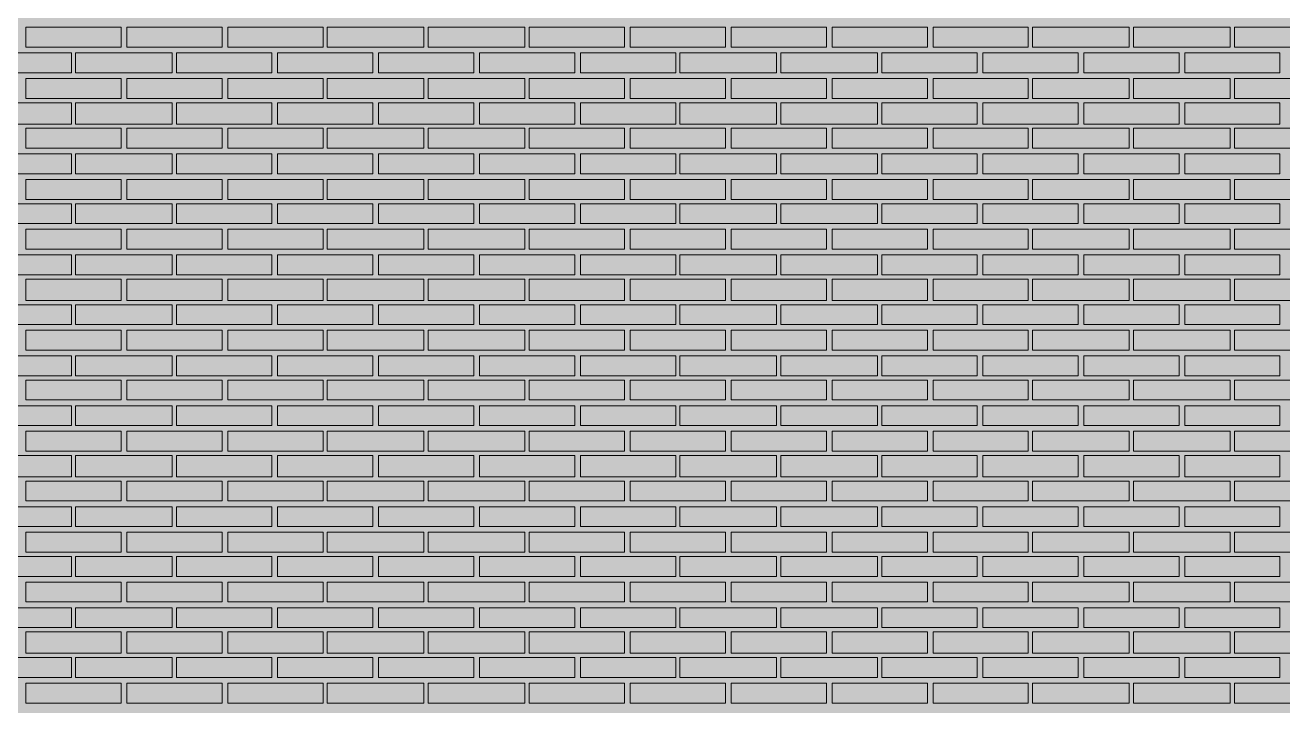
# Model space of a CAD drawing. Header units: millimetres. Extents: x -28928 to 100580, y -22867 to 36490.
# Drawn here: x 71995 to 75737, y 4755 to 6780 of the extents above; entities that cross this region are included whole.
import ezdxf

# ---------------------------------------------------------------- set-up
doc = ezdxf.new("R2010")
doc.units = ezdxf.units.MM
doc.layers.add('PDF _Геометрия', color=7, linetype='Continuous', true_color=0x8f8e8d)
doc.layers.add('PDF _Сплошная заливка', color=7, linetype='Continuous', true_color=0xffffff)

msp = doc.modelspace()

# ---------------------------------------------------------------- hatches: boundary and pattern name
at = {"layer": 'PDF _Сплошная заливка', "true_color": 0xdcd6cf, "transparency": 33554559}
msp.add_hatch(color=254, dxfattribs=at).paths.add_polyline_path([(60798.4, -2005.5), (60798.4, -4713.2), (70224.5, -4713.2), (70224.5, -1464), (74070.3, -1464), (74070.3, -4713.2), (82294.9, -4713.2), (82294.9, 9028.4), (55763.7, 9028.4), (55763.7, -4713.2), (56851.1, -4713.2), (56851.1, -1464), (58251.4, -1464), (58251.4, -4713.2), (59499.5, -4713.2), (59499.5, -2005.5)])

# ---------------------------------------------------------------- linework, layer by layer
at = {"layer": 'PDF _Геометрия', "lineweight": 9}
for points in [[(72280.7, 6773.4), (72280.7, 6714.1), (71997.2, 6714.1), (71997.2, 6773.4)], [(72581.1, 6773.4), (72581.1, 6714.1), (72297.6, 6714.1), (72297.6, 6773.4)], [(72881.4, 6773.4), (72881.4, 6714.1), (72598, 6714.1), (72598, 6773.4)], [(73181.8, 6773.4), (73181.8, 6714.1), (72894.1, 6714.1), (72894.1, 6773.4)], [(73482.2, 6773.4), (73482.2, 6714.1), (73194.5, 6714.1), (73194.5, 6773.4)], [(73778.4, 6773.4), (73778.4, 6714.1), (73494.9, 6714.1), (73494.9, 6773.4)], [(74078.7, 6773.4), (74078.7, 6714.1), (73795.3, 6714.1), (73795.3, 6773.4)], [(74379.1, 6773.4), (74379.1, 6714.1), (74095.7, 6714.1), (74095.7, 6773.4)], [(74679.5, 6773.4), (74679.5, 6714.1), (74396.1, 6714.1), (74396.1, 6773.4)], [(74979.9, 6773.4), (74979.9, 6714.1), (74696.4, 6714.1), (74696.4, 6773.4)], [(75280.3, 6773.4), (75280.3, 6714.1), (74992.6, 6714.1), (74992.6, 6773.4)], [(75580.7, 6773.4), (75580.7, 6714.1), (75293, 6714.1), (75293, 6773.4)], [(75876.8, 6773.4), (75876.8, 6714.1), (75593.4, 6714.1), (75593.4, 6773.4)], [(72132.6, 6638), (71988.7, 6638), (71844.9, 6638), (71844.9, 6697.2), (71988.7, 6697.2), (72132.6, 6697.2)], [(72433, 6638), (72289.1, 6638), (72145.3, 6638), (72145.3, 6697.2), (72289.1, 6697.2), (72433, 6697.2)], [(72729.1, 6638), (72589.5, 6638), (72445.7, 6638), (72445.7, 6697.2), (72589.5, 6697.2), (72729.1, 6697.2)], [(73029.5, 6638), (72889.9, 6638), (72746.1, 6638), (72746.1, 6697.2), (72889.9, 6697.2), (73029.5, 6697.2)], [(73329.9, 6638), (73186.1, 6638), (73046.4, 6638), (73046.4, 6697.2), (73186.1, 6697.2), (73329.9, 6697.2)], [(73630.3, 6638), (73486.4, 6638), (73346.8, 6638), (73346.8, 6697.2), (73486.4, 6697.2), (73630.3, 6697.2)], [(73930.7, 6638), (73786.8, 6638), (73647.2, 6638), (73647.2, 6697.2), (73786.8, 6697.2), (73930.7, 6697.2)], [(74231.1, 6638), (74087.2, 6638), (73943.4, 6638), (73943.4, 6697.2), (74087.2, 6697.2), (74231.1, 6697.2)], [(74531.4, 6638), (74387.6, 6638), (74243.7, 6638), (74243.7, 6697.2), (74387.6, 6697.2), (74531.4, 6697.2)], [(74827.6, 6638), (74688, 6638), (74544.1, 6638), (74544.1, 6697.2), (74688, 6697.2), (74827.6, 6697.2)], [(75128, 6638), (74988.4, 6638), (74844.5, 6638), (74844.5, 6697.2), (74988.4, 6697.2), (75128, 6697.2)], [(75428.4, 6638), (75288.7, 6638), (75144.9, 6638), (75144.9, 6697.2), (75288.7, 6697.2), (75428.4, 6697.2)], [(75728.7, 6638), (75584.9, 6638), (75445.3, 6638), (75445.3, 6697.2), (75584.9, 6697.2), (75728.7, 6697.2)], [(72280.7, 6621), (72280.7, 6561.8), (71997.2, 6561.8), (71997.2, 6621)], [(72581.1, 6621), (72581.1, 6561.8), (72297.6, 6561.8), (72297.6, 6621)], [(72881.4, 6621), (72881.4, 6561.8), (72598, 6561.8), (72598, 6621)], [(73181.8, 6621), (73181.8, 6561.8), (72894.1, 6561.8), (72894.1, 6621)], [(73482.2, 6621), (73482.2, 6561.8), (73194.5, 6561.8), (73194.5, 6621)], [(73778.4, 6621), (73778.4, 6561.8), (73494.9, 6561.8), (73494.9, 6621)], [(74078.7, 6621), (74078.7, 6561.8), (73795.3, 6561.8), (73795.3, 6621)], [(74379.1, 6621), (74379.1, 6561.8), (74095.7, 6561.8), (74095.7, 6621)], [(74679.5, 6621), (74679.5, 6561.8), (74396.1, 6561.8), (74396.1, 6621)], [(74979.9, 6621), (74979.9, 6561.8), (74696.4, 6561.8), (74696.4, 6621)], [(75280.3, 6621), (75280.3, 6561.8), (74992.6, 6561.8), (74992.6, 6621)], [(75580.7, 6621), (75580.7, 6561.8), (75293, 6561.8), (75293, 6621)], [(75876.8, 6621), (75876.8, 6561.8), (75593.4, 6561.8), (75593.4, 6621)], [(72132.6, 6485.7), (71988.7, 6485.7), (71844.9, 6485.7), (71844.9, 6549.1), (71988.7, 6549.1), (72132.6, 6549.1)], [(72433, 6485.7), (72289.1, 6485.7), (72145.3, 6485.7), (72145.3, 6549.1), (72289.1, 6549.1), (72433, 6549.1)], [(72729.1, 6485.7), (72589.5, 6485.7), (72445.7, 6485.7), (72445.7, 6549.1), (72589.5, 6549.1), (72729.1, 6549.1)], [(73029.5, 6485.7), (72889.9, 6485.7), (72746.1, 6485.7), (72746.1, 6549.1), (72889.9, 6549.1), (73029.5, 6549.1)], [(73329.9, 6485.7), (73186.1, 6485.7), (73046.4, 6485.7), (73046.4, 6549.1), (73186.1, 6549.1), (73329.9, 6549.1)], [(73630.3, 6485.7), (73486.4, 6485.7), (73346.8, 6485.7), (73346.8, 6549.1), (73486.4, 6549.1), (73630.3, 6549.1)], [(73930.7, 6485.7), (73786.8, 6485.7), (73647.2, 6485.7), (73647.2, 6549.1), (73786.8, 6549.1), (73930.7, 6549.1)], [(74231.1, 6485.7), (74087.2, 6485.7), (73943.4, 6485.7), (73943.4, 6549.1), (74087.2, 6549.1), (74231.1, 6549.1)], [(74531.4, 6485.7), (74387.6, 6485.7), (74243.7, 6485.7), (74243.7, 6549.1), (74387.6, 6549.1), (74531.4, 6549.1)], [(74827.6, 6485.7), (74688, 6485.7), (74544.1, 6485.7), (74544.1, 6549.1), (74688, 6549.1), (74827.6, 6549.1)], [(75128, 6485.7), (74988.4, 6485.7), (74844.5, 6485.7), (74844.5, 6549.1), (74988.4, 6549.1), (75128, 6549.1)], [(75428.4, 6485.7), (75288.7, 6485.7), (75144.9, 6485.7), (75144.9, 6549.1), (75288.7, 6549.1), (75428.4, 6549.1)], [(75728.7, 6485.7), (75584.9, 6485.7), (75445.3, 6485.7), (75445.3, 6549.1), (75584.9, 6549.1), (75728.7, 6549.1)], [(72280.7, 6473), (72280.7, 6413.7), (71997.2, 6413.7), (71997.2, 6473)], [(72581.1, 6473), (72581.1, 6413.7), (72297.6, 6413.7), (72297.6, 6473)], [(72881.4, 6473), (72881.4, 6413.7), (72598, 6413.7), (72598, 6473)], [(73181.8, 6473), (73181.8, 6413.7), (72894.1, 6413.7), (72894.1, 6473)], [(73482.2, 6473), (73482.2, 6413.7), (73194.5, 6413.7), (73194.5, 6473)], [(73778.4, 6473), (73778.4, 6413.7), (73494.9, 6413.7), (73494.9, 6473)], [(74078.7, 6473), (74078.7, 6413.7), (73795.3, 6413.7), (73795.3, 6473)], [(74379.1, 6473), (74379.1, 6413.7), (74095.7, 6413.7), (74095.7, 6473)], [(74679.5, 6473), (74679.5, 6413.7), (74396.1, 6413.7), (74396.1, 6473)], [(74979.9, 6473), (74979.9, 6413.7), (74696.4, 6413.7), (74696.4, 6473)], [(75280.3, 6473), (75280.3, 6413.7), (74992.6, 6413.7), (74992.6, 6473)], [(75580.7, 6473), (75580.7, 6413.7), (75293, 6413.7), (75293, 6473)], [(75876.8, 6473), (75876.8, 6413.7), (75593.4, 6413.7), (75593.4, 6473)], [(72132.6, 6337.6), (71988.7, 6337.6), (71844.9, 6337.6), (71844.9, 6396.8), (71988.7, 6396.8), (72132.6, 6396.8)], [(72433, 6337.6), (72289.1, 6337.6), (72145.3, 6337.6), (72145.3, 6396.8), (72289.1, 6396.8), (72433, 6396.8)], [(72729.1, 6337.6), (72589.5, 6337.6), (72445.7, 6337.6), (72445.7, 6396.8), (72589.5, 6396.8), (72729.1, 6396.8)], [(73029.5, 6337.6), (72889.9, 6337.6), (72746.1, 6337.6), (72746.1, 6396.8), (72889.9, 6396.8), (73029.5, 6396.8)], [(73329.9, 6337.6), (73186.1, 6337.6), (73046.4, 6337.6), (73046.4, 6396.8), (73186.1, 6396.8), (73329.9, 6396.8)], [(73630.3, 6337.6), (73486.4, 6337.6), (73346.8, 6337.6), (73346.8, 6396.8), (73486.4, 6396.8), (73630.3, 6396.8)], [(73930.7, 6337.6), (73786.8, 6337.6), (73647.2, 6337.6), (73647.2, 6396.8), (73786.8, 6396.8), (73930.7, 6396.8)], [(74231.1, 6337.6), (74087.2, 6337.6), (73943.4, 6337.6), (73943.4, 6396.8), (74087.2, 6396.8), (74231.1, 6396.8)], [(74531.4, 6337.6), (74387.6, 6337.6), (74243.7, 6337.6), (74243.7, 6396.8), (74387.6, 6396.8), (74531.4, 6396.8)], [(74827.6, 6337.6), (74688, 6337.6), (74544.1, 6337.6), (74544.1, 6396.8), (74688, 6396.8), (74827.6, 6396.8)], [(75128, 6337.6), (74988.4, 6337.6), (74844.5, 6337.6), (74844.5, 6396.8), (74988.4, 6396.8), (75128, 6396.8)], [(75428.4, 6337.6), (75288.7, 6337.6), (75144.9, 6337.6), (75144.9, 6396.8), (75288.7, 6396.8), (75428.4, 6396.8)], [(75728.7, 6337.6), (75584.9, 6337.6), (75445.3, 6337.6), (75445.3, 6396.8), (75584.9, 6396.8), (75728.7, 6396.8)], [(72280.7, 6320.7), (72280.7, 6261.4), (71997.2, 6261.4), (71997.2, 6320.7)], [(72581.1, 6320.7), (72581.1, 6261.4), (72297.6, 6261.4), (72297.6, 6320.7)], [(72881.4, 6320.7), (72881.4, 6261.4), (72598, 6261.4), (72598, 6320.7)], [(73181.8, 6320.7), (73181.8, 6261.4), (72894.1, 6261.4), (72894.1, 6320.7)], [(73482.2, 6320.7), (73482.2, 6261.4), (73194.5, 6261.4), (73194.5, 6320.7)], [(73778.4, 6320.7), (73778.4, 6261.4), (73494.9, 6261.4), (73494.9, 6320.7)], [(74078.7, 6320.7), (74078.7, 6261.4), (73795.3, 6261.4), (73795.3, 6320.7)], [(74379.1, 6320.7), (74379.1, 6261.4), (74095.7, 6261.4), (74095.7, 6320.7)], [(74679.5, 6320.7), (74679.5, 6261.4), (74396.1, 6261.4), (74396.1, 6320.7)], [(74979.9, 6320.7), (74979.9, 6261.4), (74696.4, 6261.4), (74696.4, 6320.7)], [(75280.3, 6320.7), (75280.3, 6261.4), (74992.6, 6261.4), (74992.6, 6320.7)], [(75580.7, 6320.7), (75580.7, 6261.4), (75293, 6261.4), (75293, 6320.7)], [(75876.8, 6320.7), (75876.8, 6261.4), (75593.4, 6261.4), (75593.4, 6320.7)], [(72132.6, 6189.5), (71988.7, 6189.5), (71844.9, 6189.5), (71844.9, 6248.7), (71988.7, 6248.7), (72132.6, 6248.7)], [(72433, 6189.5), (72289.1, 6189.5), (72145.3, 6189.5), (72145.3, 6248.7), (72289.1, 6248.7), (72433, 6248.7)], [(72729.1, 6189.5), (72589.5, 6189.5), (72445.7, 6189.5), (72445.7, 6248.7), (72589.5, 6248.7), (72729.1, 6248.7)], [(73029.5, 6189.5), (72889.9, 6189.5), (72746.1, 6189.5), (72746.1, 6248.7), (72889.9, 6248.7), (73029.5, 6248.7)], [(73329.9, 6189.5), (73186.1, 6189.5), (73046.4, 6189.5), (73046.4, 6248.7), (73186.1, 6248.7), (73329.9, 6248.7)], [(73630.3, 6189.5), (73486.4, 6189.5), (73346.8, 6189.5), (73346.8, 6248.7), (73486.4, 6248.7), (73630.3, 6248.7)], [(73930.7, 6189.5), (73786.8, 6189.5), (73647.2, 6189.5), (73647.2, 6248.7), (73786.8, 6248.7), (73930.7, 6248.7)], [(74231.1, 6189.5), (74087.2, 6189.5), (73943.4, 6189.5), (73943.4, 6248.7), (74087.2, 6248.7), (74231.1, 6248.7)], [(74531.4, 6189.5), (74387.6, 6189.5), (74243.7, 6189.5), (74243.7, 6248.7), (74387.6, 6248.7), (74531.4, 6248.7)], [(74827.6, 6189.5), (74688, 6189.5), (74544.1, 6189.5), (74544.1, 6248.7), (74688, 6248.7), (74827.6, 6248.7)], [(75128, 6189.5), (74988.4, 6189.5), (74844.5, 6189.5), (74844.5, 6248.7), (74988.4, 6248.7), (75128, 6248.7)], [(75428.4, 6189.5), (75288.7, 6189.5), (75144.9, 6189.5), (75144.9, 6248.7), (75288.7, 6248.7), (75428.4, 6248.7)], [(75728.7, 6189.5), (75584.9, 6189.5), (75445.3, 6189.5), (75445.3, 6248.7), (75584.9, 6248.7), (75728.7, 6248.7)], [(72280.7, 6172.6), (72280.7, 6113.4), (71997.2, 6113.4), (71997.2, 6172.6)], [(72581.1, 6172.6), (72581.1, 6113.4), (72297.6, 6113.4), (72297.6, 6172.6)], [(72881.4, 6172.6), (72881.4, 6113.4), (72598, 6113.4), (72598, 6172.6)], [(73181.8, 6172.6), (73181.8, 6113.4), (72894.1, 6113.4), (72894.1, 6172.6)], [(73482.2, 6172.6), (73482.2, 6113.4), (73194.5, 6113.4), (73194.5, 6172.6)], [(73778.4, 6172.6), (73778.4, 6113.4), (73494.9, 6113.4), (73494.9, 6172.6)], [(74078.7, 6172.6), (74078.7, 6113.4), (73795.3, 6113.4), (73795.3, 6172.6)], [(74379.1, 6172.6), (74379.1, 6113.4), (74095.7, 6113.4), (74095.7, 6172.6)], [(74679.5, 6172.6), (74679.5, 6113.4), (74396.1, 6113.4), (74396.1, 6172.6)], [(74979.9, 6172.6), (74979.9, 6113.4), (74696.4, 6113.4), (74696.4, 6172.6)], [(75280.3, 6172.6), (75280.3, 6113.4), (74992.6, 6113.4), (74992.6, 6172.6)], [(75580.7, 6172.6), (75580.7, 6113.4), (75293, 6113.4), (75293, 6172.6)], [(75876.8, 6172.6), (75876.8, 6113.4), (75593.4, 6113.4), (75593.4, 6172.6)], [(72132.6, 6037.2), (71988.7, 6037.2), (71844.9, 6037.2), (71844.9, 6096.4), (71988.7, 6096.4), (72132.6, 6096.4)], [(72433, 6037.2), (72289.1, 6037.2), (72145.3, 6037.2), (72145.3, 6096.4), (72289.1, 6096.4), (72433, 6096.4)], [(72729.1, 6037.2), (72589.5, 6037.2), (72445.7, 6037.2), (72445.7, 6096.4), (72589.5, 6096.4), (72729.1, 6096.4)], [(73029.5, 6037.2), (72889.9, 6037.2), (72746.1, 6037.2), (72746.1, 6096.4), (72889.9, 6096.4), (73029.5, 6096.4)], [(73329.9, 6037.2), (73186.1, 6037.2), (73046.4, 6037.2), (73046.4, 6096.4), (73186.1, 6096.4), (73329.9, 6096.4)], [(73630.3, 6037.2), (73486.4, 6037.2), (73346.8, 6037.2), (73346.8, 6096.4), (73486.4, 6096.4), (73630.3, 6096.4)], [(73930.7, 6037.2), (73786.8, 6037.2), (73647.2, 6037.2), (73647.2, 6096.4), (73786.8, 6096.4), (73930.7, 6096.4)], [(74231.1, 6037.2), (74087.2, 6037.2), (73943.4, 6037.2), (73943.4, 6096.4), (74087.2, 6096.4), (74231.1, 6096.4)], [(74531.4, 6037.2), (74387.6, 6037.2), (74243.7, 6037.2), (74243.7, 6096.4), (74387.6, 6096.4), (74531.4, 6096.4)], [(74827.6, 6037.2), (74688, 6037.2), (74544.1, 6037.2), (74544.1, 6096.4), (74688, 6096.4), (74827.6, 6096.4)], [(75128, 6037.2), (74988.4, 6037.2), (74844.5, 6037.2), (74844.5, 6096.4), (74988.4, 6096.4), (75128, 6096.4)], [(75428.4, 6037.2), (75288.7, 6037.2), (75144.9, 6037.2), (75144.9, 6096.4), (75288.7, 6096.4), (75428.4, 6096.4)], [(75728.7, 6037.2), (75584.9, 6037.2), (75445.3, 6037.2), (75445.3, 6096.4), (75584.9, 6096.4), (75728.7, 6096.4)], [(72280.7, 6024.5), (72280.7, 5961), (71997.2, 5961), (71997.2, 6024.5)], [(72581.1, 6024.5), (72581.1, 5961), (72297.6, 5961), (72297.6, 6024.5)], [(72881.4, 6024.5), (72881.4, 5961), (72598, 5961), (72598, 6024.5)], [(73181.8, 6024.5), (73181.8, 5961), (72894.1, 5961), (72894.1, 6024.5)], [(73482.2, 6024.5), (73482.2, 5961), (73194.5, 5961), (73194.5, 6024.5)], [(73778.4, 6024.5), (73778.4, 5961), (73494.9, 5961), (73494.9, 6024.5)], [(74078.7, 6024.5), (74078.7, 5961), (73795.3, 5961), (73795.3, 6024.5)], [(74379.1, 6024.5), (74379.1, 5961), (74095.7, 5961), (74095.7, 6024.5)], [(74679.5, 6024.5), (74679.5, 5961), (74396.1, 5961), (74396.1, 6024.5)], [(74979.9, 6024.5), (74979.9, 5961), (74696.4, 5961), (74696.4, 6024.5)], [(75280.3, 6024.5), (75280.3, 5961), (74992.6, 5961), (74992.6, 6024.5)], [(75580.7, 6024.5), (75580.7, 5961), (75293, 5961), (75293, 6024.5)], [(75876.8, 6024.5), (75876.8, 5961), (75593.4, 5961), (75593.4, 6024.5)], [(72132.6, 5889.1), (71988.7, 5889.1), (71844.9, 5889.1), (71844.9, 5948.4), (71988.7, 5948.4), (72132.6, 5948.4)], [(72433, 5889.1), (72289.1, 5889.1), (72145.3, 5889.1), (72145.3, 5948.4), (72289.1, 5948.4), (72433, 5948.4)], [(72729.1, 5889.1), (72589.5, 5889.1), (72445.7, 5889.1), (72445.7, 5948.4), (72589.5, 5948.4), (72729.1, 5948.4)], [(73029.5, 5889.1), (72889.9, 5889.1), (72746.1, 5889.1), (72746.1, 5948.4), (72889.9, 5948.4), (73029.5, 5948.4)], [(73329.9, 5889.1), (73186.1, 5889.1), (73046.4, 5889.1), (73046.4, 5948.4), (73186.1, 5948.4), (73329.9, 5948.4)], [(73630.3, 5889.1), (73486.4, 5889.1), (73346.8, 5889.1), (73346.8, 5948.4), (73486.4, 5948.4), (73630.3, 5948.4)], [(73930.7, 5889.1), (73786.8, 5889.1), (73647.2, 5889.1), (73647.2, 5948.4), (73786.8, 5948.4), (73930.7, 5948.4)], [(74231.1, 5889.1), (74087.2, 5889.1), (73943.4, 5889.1), (73943.4, 5948.4), (74087.2, 5948.4), (74231.1, 5948.4)], [(74531.4, 5889.1), (74387.6, 5889.1), (74243.7, 5889.1), (74243.7, 5948.4), (74387.6, 5948.4), (74531.4, 5948.4)], [(74827.6, 5889.1), (74688, 5889.1), (74544.1, 5889.1), (74544.1, 5948.4), (74688, 5948.4), (74827.6, 5948.4)], [(75128, 5889.1), (74988.4, 5889.1), (74844.5, 5889.1), (74844.5, 5948.4), (74988.4, 5948.4), (75128, 5948.4)], [(75428.4, 5889.1), (75288.7, 5889.1), (75144.9, 5889.1), (75144.9, 5948.4), (75288.7, 5948.4), (75428.4, 5948.4)], [(75728.7, 5889.1), (75584.9, 5889.1), (75445.3, 5889.1), (75445.3, 5948.4), (75584.9, 5948.4), (75728.7, 5948.4)], [(72280.7, 5872.2), (72280.7, 5813), (71997.2, 5813), (71997.2, 5872.2)], [(72581.1, 5872.2), (72581.1, 5813), (72297.6, 5813), (72297.6, 5872.2)], [(72881.4, 5872.2), (72881.4, 5813), (72598, 5813), (72598, 5872.2)], [(73181.8, 5872.2), (73181.8, 5813), (72894.1, 5813), (72894.1, 5872.2)], [(73482.2, 5872.2), (73482.2, 5813), (73194.5, 5813), (73194.5, 5872.2)], [(73778.4, 5872.2), (73778.4, 5813), (73494.9, 5813), (73494.9, 5872.2)], [(74078.7, 5872.2), (74078.7, 5813), (73795.3, 5813), (73795.3, 5872.2)], [(74379.1, 5872.2), (74379.1, 5813), (74095.7, 5813), (74095.7, 5872.2)], [(74679.5, 5872.2), (74679.5, 5813), (74396.1, 5813), (74396.1, 5872.2)], [(74979.9, 5872.2), (74979.9, 5813), (74696.4, 5813), (74696.4, 5872.2)], [(75280.3, 5872.2), (75280.3, 5813), (74992.6, 5813), (74992.6, 5872.2)], [(75580.7, 5872.2), (75580.7, 5813), (75293, 5813), (75293, 5872.2)], [(75876.8, 5872.2), (75876.8, 5813), (75593.4, 5813), (75593.4, 5872.2)], [(72132.6, 5736.8), (71988.7, 5736.8), (71844.9, 5736.8), (71844.9, 5796), (71988.7, 5796), (72132.6, 5796)], [(72433, 5736.8), (72289.1, 5736.8), (72145.3, 5736.8), (72145.3, 5796), (72289.1, 5796), (72433, 5796)], [(72729.1, 5736.8), (72589.5, 5736.8), (72445.7, 5736.8), (72445.7, 5796), (72589.5, 5796), (72729.1, 5796)], [(73029.5, 5736.8), (72889.9, 5736.8), (72746.1, 5736.8), (72746.1, 5796), (72889.9, 5796), (73029.5, 5796)], [(73329.9, 5736.8), (73186.1, 5736.8), (73046.4, 5736.8), (73046.4, 5796), (73186.1, 5796), (73329.9, 5796)], [(73630.3, 5736.8), (73486.4, 5736.8), (73346.8, 5736.8), (73346.8, 5796), (73486.4, 5796), (73630.3, 5796)], [(73930.7, 5736.8), (73786.8, 5736.8), (73647.2, 5736.8), (73647.2, 5796), (73786.8, 5796), (73930.7, 5796)], [(74231.1, 5736.8), (74087.2, 5736.8), (73943.4, 5736.8), (73943.4, 5796), (74087.2, 5796), (74231.1, 5796)], [(74531.4, 5736.8), (74387.6, 5736.8), (74243.7, 5736.8), (74243.7, 5796), (74387.6, 5796), (74531.4, 5796)], [(74827.6, 5736.8), (74688, 5736.8), (74544.1, 5736.8), (74544.1, 5796), (74688, 5796), (74827.6, 5796)], [(75128, 5736.8), (74988.4, 5736.8), (74844.5, 5736.8), (74844.5, 5796), (74988.4, 5796), (75128, 5796)], [(75428.4, 5736.8), (75288.7, 5736.8), (75144.9, 5736.8), (75144.9, 5796), (75288.7, 5796), (75428.4, 5796)], [(75728.7, 5736.8), (75584.9, 5736.8), (75445.3, 5736.8), (75445.3, 5796), (75584.9, 5796), (75728.7, 5796)], [(72280.7, 5724.1), (72280.7, 5664.9), (71997.2, 5664.9), (71997.2, 5724.1)], [(72581.1, 5724.1), (72581.1, 5664.9), (72297.6, 5664.9), (72297.6, 5724.1)], [(72881.4, 5724.1), (72881.4, 5664.9), (72598, 5664.9), (72598, 5724.1)], [(73181.8, 5724.1), (73181.8, 5664.9), (72894.1, 5664.9), (72894.1, 5724.1)], [(73482.2, 5724.1), (73482.2, 5664.9), (73194.5, 5664.9), (73194.5, 5724.1)], [(73778.4, 5724.1), (73778.4, 5664.9), (73494.9, 5664.9), (73494.9, 5724.1)], [(74078.7, 5724.1), (74078.7, 5664.9), (73795.3, 5664.9), (73795.3, 5724.1)], [(74379.1, 5724.1), (74379.1, 5664.9), (74095.7, 5664.9), (74095.7, 5724.1)], [(74679.5, 5724.1), (74679.5, 5664.9), (74396.1, 5664.9), (74396.1, 5724.1)], [(74979.9, 5724.1), (74979.9, 5664.9), (74696.4, 5664.9), (74696.4, 5724.1)], [(75280.3, 5724.1), (75280.3, 5664.9), (74992.6, 5664.9), (74992.6, 5724.1)], [(75580.7, 5724.1), (75580.7, 5664.9), (75293, 5664.9), (75293, 5724.1)], [(75876.8, 5724.1), (75876.8, 5664.9), (75593.4, 5664.9), (75593.4, 5724.1)], [(72132.6, 5588.7), (71988.7, 5588.7), (71844.9, 5588.7), (71844.9, 5648), (71988.7, 5648), (72132.6, 5648)], [(72433, 5588.7), (72289.1, 5588.7), (72145.3, 5588.7), (72145.3, 5648), (72289.1, 5648), (72433, 5648)], [(72729.1, 5588.7), (72589.5, 5588.7), (72445.7, 5588.7), (72445.7, 5648), (72589.5, 5648), (72729.1, 5648)], [(73029.5, 5588.7), (72889.9, 5588.7), (72746.1, 5588.7), (72746.1, 5648), (72889.9, 5648), (73029.5, 5648)], [(73329.9, 5588.7), (73186.1, 5588.7), (73046.4, 5588.7), (73046.4, 5648), (73186.1, 5648), (73329.9, 5648)], [(73630.3, 5588.7), (73486.4, 5588.7), (73346.8, 5588.7), (73346.8, 5648), (73486.4, 5648), (73630.3, 5648)], [(73930.7, 5588.7), (73786.8, 5588.7), (73647.2, 5588.7), (73647.2, 5648), (73786.8, 5648), (73930.7, 5648)], [(74231.1, 5588.7), (74087.2, 5588.7), (73943.4, 5588.7), (73943.4, 5648), (74087.2, 5648), (74231.1, 5648)], [(74531.4, 5588.7), (74387.6, 5588.7), (74243.7, 5588.7), (74243.7, 5648), (74387.6, 5648), (74531.4, 5648)], [(74827.6, 5588.7), (74688, 5588.7), (74544.1, 5588.7), (74544.1, 5648), (74688, 5648), (74827.6, 5648)], [(75128, 5588.7), (74988.4, 5588.7), (74844.5, 5588.7), (74844.5, 5648), (74988.4, 5648), (75128, 5648)], [(75428.4, 5588.7), (75288.7, 5588.7), (75144.9, 5588.7), (75144.9, 5648), (75288.7, 5648), (75428.4, 5648)], [(75728.7, 5588.7), (75584.9, 5588.7), (75445.3, 5588.7), (75445.3, 5648), (75584.9, 5648), (75728.7, 5648)], [(72280.7, 5571.8), (72280.7, 5512.6), (71997.2, 5512.6), (71997.2, 5571.8)], [(72581.1, 5571.8), (72581.1, 5512.6), (72297.6, 5512.6), (72297.6, 5571.8)], [(72881.4, 5571.8), (72881.4, 5512.6), (72598, 5512.6), (72598, 5571.8)], [(73181.8, 5571.8), (73181.8, 5512.6), (72894.1, 5512.6), (72894.1, 5571.8)], [(73482.2, 5571.8), (73482.2, 5512.6), (73194.5, 5512.6), (73194.5, 5571.8)], [(73778.4, 5571.8), (73778.4, 5512.6), (73494.9, 5512.6), (73494.9, 5571.8)], [(74078.7, 5571.8), (74078.7, 5512.6), (73795.3, 5512.6), (73795.3, 5571.8)], [(74379.1, 5571.8), (74379.1, 5512.6), (74095.7, 5512.6), (74095.7, 5571.8)], [(74679.5, 5571.8), (74679.5, 5512.6), (74396.1, 5512.6), (74396.1, 5571.8)], [(74979.9, 5571.8), (74979.9, 5512.6), (74696.4, 5512.6), (74696.4, 5571.8)], [(75280.3, 5571.8), (75280.3, 5512.6), (74992.6, 5512.6), (74992.6, 5571.8)], [(75580.7, 5571.8), (75580.7, 5512.6), (75293, 5512.6), (75293, 5571.8)], [(75876.8, 5571.8), (75876.8, 5512.6), (75593.4, 5512.6), (75593.4, 5571.8)], [(72132.6, 5436.4), (71988.7, 5436.4), (71844.9, 5436.4), (71844.9, 5499.9), (71988.7, 5499.9), (72132.6, 5499.9)], [(72433, 5436.4), (72289.1, 5436.4), (72145.3, 5436.4), (72145.3, 5499.9), (72289.1, 5499.9), (72433, 5499.9)], [(72729.1, 5436.4), (72589.5, 5436.4), (72445.7, 5436.4), (72445.7, 5499.9), (72589.5, 5499.9), (72729.1, 5499.9)], [(73029.5, 5436.4), (72889.9, 5436.4), (72746.1, 5436.4), (72746.1, 5499.9), (72889.9, 5499.9), (73029.5, 5499.9)], [(73329.9, 5436.4), (73186.1, 5436.4), (73046.4, 5436.4), (73046.4, 5499.9), (73186.1, 5499.9), (73329.9, 5499.9)], [(73630.3, 5436.4), (73486.4, 5436.4), (73346.8, 5436.4), (73346.8, 5499.9), (73486.4, 5499.9), (73630.3, 5499.9)], [(73930.7, 5436.4), (73786.8, 5436.4), (73647.2, 5436.4), (73647.2, 5499.9), (73786.8, 5499.9), (73930.7, 5499.9)], [(74231.1, 5436.4), (74087.2, 5436.4), (73943.4, 5436.4), (73943.4, 5499.9), (74087.2, 5499.9), (74231.1, 5499.9)], [(74531.4, 5436.4), (74387.6, 5436.4), (74243.7, 5436.4), (74243.7, 5499.9), (74387.6, 5499.9), (74531.4, 5499.9)], [(74827.6, 5436.4), (74688, 5436.4), (74544.1, 5436.4), (74544.1, 5499.9), (74688, 5499.9), (74827.6, 5499.9)], [(75128, 5436.4), (74988.4, 5436.4), (74844.5, 5436.4), (74844.5, 5499.9), (74988.4, 5499.9), (75128, 5499.9)], [(75428.4, 5436.4), (75288.7, 5436.4), (75144.9, 5436.4), (75144.9, 5499.9), (75288.7, 5499.9), (75428.4, 5499.9)], [(75728.7, 5436.4), (75584.9, 5436.4), (75445.3, 5436.4), (75445.3, 5499.9), (75584.9, 5499.9), (75728.7, 5499.9)], [(72280.7, 5423.7), (72280.7, 5364.5), (71997.2, 5364.5), (71997.2, 5423.7)], [(72581.1, 5423.7), (72581.1, 5364.5), (72297.6, 5364.5), (72297.6, 5423.7)], [(72881.4, 5423.7), (72881.4, 5364.5), (72598, 5364.5), (72598, 5423.7)], [(73181.8, 5423.7), (73181.8, 5364.5), (72894.1, 5364.5), (72894.1, 5423.7)], [(73482.2, 5423.7), (73482.2, 5364.5), (73194.5, 5364.5), (73194.5, 5423.7)], [(73778.4, 5423.7), (73778.4, 5364.5), (73494.9, 5364.5), (73494.9, 5423.7)], [(74078.7, 5423.7), (74078.7, 5364.5), (73795.3, 5364.5), (73795.3, 5423.7)], [(74379.1, 5423.7), (74379.1, 5364.5), (74095.7, 5364.5), (74095.7, 5423.7)], [(74679.5, 5423.7), (74679.5, 5364.5), (74396.1, 5364.5), (74396.1, 5423.7)], [(74979.9, 5423.7), (74979.9, 5364.5), (74696.4, 5364.5), (74696.4, 5423.7)], [(75280.3, 5423.7), (75280.3, 5364.5), (74992.6, 5364.5), (74992.6, 5423.7)], [(75580.7, 5423.7), (75580.7, 5364.5), (75293, 5364.5), (75293, 5423.7)], [(75876.8, 5423.7), (75876.8, 5364.5), (75593.4, 5364.5), (75593.4, 5423.7)], [(72132.6, 5288.4), (71988.7, 5288.4), (71844.9, 5288.4), (71844.9, 5347.6), (71988.7, 5347.6), (72132.6, 5347.6)], [(72433, 5288.4), (72289.1, 5288.4), (72145.3, 5288.4), (72145.3, 5347.6), (72289.1, 5347.6), (72433, 5347.6)], [(72729.1, 5288.4), (72589.5, 5288.4), (72445.7, 5288.4), (72445.7, 5347.6), (72589.5, 5347.6), (72729.1, 5347.6)], [(73029.5, 5288.4), (72889.9, 5288.4), (72746.1, 5288.4), (72746.1, 5347.6), (72889.9, 5347.6), (73029.5, 5347.6)], [(73329.9, 5288.4), (73186.1, 5288.4), (73046.4, 5288.4), (73046.4, 5347.6), (73186.1, 5347.6), (73329.9, 5347.6)], [(73630.3, 5288.4), (73486.4, 5288.4), (73346.8, 5288.4), (73346.8, 5347.6), (73486.4, 5347.6), (73630.3, 5347.6)], [(73930.7, 5288.4), (73786.8, 5288.4), (73647.2, 5288.4), (73647.2, 5347.6), (73786.8, 5347.6), (73930.7, 5347.6)], [(74231.1, 5288.4), (74087.2, 5288.4), (73943.4, 5288.4), (73943.4, 5347.6), (74087.2, 5347.6), (74231.1, 5347.6)], [(74531.4, 5288.4), (74387.6, 5288.4), (74243.7, 5288.4), (74243.7, 5347.6), (74387.6, 5347.6), (74531.4, 5347.6)], [(74827.6, 5288.4), (74688, 5288.4), (74544.1, 5288.4), (74544.1, 5347.6), (74688, 5347.6), (74827.6, 5347.6)], [(75128, 5288.4), (74988.4, 5288.4), (74844.5, 5288.4), (74844.5, 5347.6), (74988.4, 5347.6), (75128, 5347.6)], [(75428.4, 5288.4), (75288.7, 5288.4), (75144.9, 5288.4), (75144.9, 5347.6), (75288.7, 5347.6), (75428.4, 5347.6)], [(75728.7, 5288.4), (75584.9, 5288.4), (75445.3, 5288.4), (75445.3, 5347.6), (75584.9, 5347.6), (75728.7, 5347.6)], [(72280.7, 5271.4), (72280.7, 5212.2), (71997.2, 5212.2), (71997.2, 5271.4)], [(72581.1, 5271.4), (72581.1, 5212.2), (72297.6, 5212.2), (72297.6, 5271.4)], [(72881.4, 5271.4), (72881.4, 5212.2), (72598, 5212.2), (72598, 5271.4)], [(73181.8, 5271.4), (73181.8, 5212.2), (72894.1, 5212.2), (72894.1, 5271.4)], [(73482.2, 5271.4), (73482.2, 5212.2), (73194.5, 5212.2), (73194.5, 5271.4)], [(73778.4, 5271.4), (73778.4, 5212.2), (73494.9, 5212.2), (73494.9, 5271.4)], [(74078.7, 5271.4), (74078.7, 5212.2), (73795.3, 5212.2), (73795.3, 5271.4)], [(74379.1, 5271.4), (74379.1, 5212.2), (74095.7, 5212.2), (74095.7, 5271.4)], [(74679.5, 5271.4), (74679.5, 5212.2), (74396.1, 5212.2), (74396.1, 5271.4)], [(74979.9, 5271.4), (74979.9, 5212.2), (74696.4, 5212.2), (74696.4, 5271.4)], [(75280.3, 5271.4), (75280.3, 5212.2), (74992.6, 5212.2), (74992.6, 5271.4)], [(75580.7, 5271.4), (75580.7, 5212.2), (75293, 5212.2), (75293, 5271.4)], [(75876.8, 5271.4), (75876.8, 5212.2), (75593.4, 5212.2), (75593.4, 5271.4)], [(72132.6, 5140.3), (71988.7, 5140.3), (71844.9, 5140.3), (71844.9, 5199.5), (71988.7, 5199.5), (72132.6, 5199.5)], [(72433, 5140.3), (72289.1, 5140.3), (72145.3, 5140.3), (72145.3, 5199.5), (72289.1, 5199.5), (72433, 5199.5)], [(72729.1, 5140.3), (72589.5, 5140.3), (72445.7, 5140.3), (72445.7, 5199.5), (72589.5, 5199.5), (72729.1, 5199.5)], [(73029.5, 5140.3), (72889.9, 5140.3), (72746.1, 5140.3), (72746.1, 5199.5), (72889.9, 5199.5), (73029.5, 5199.5)], [(73329.9, 5140.3), (73186.1, 5140.3), (73046.4, 5140.3), (73046.4, 5199.5), (73186.1, 5199.5), (73329.9, 5199.5)], [(73630.3, 5140.3), (73486.4, 5140.3), (73346.8, 5140.3), (73346.8, 5199.5), (73486.4, 5199.5), (73630.3, 5199.5)], [(73930.7, 5140.3), (73786.8, 5140.3), (73647.2, 5140.3), (73647.2, 5199.5), (73786.8, 5199.5), (73930.7, 5199.5)], [(74231.1, 5140.3), (74087.2, 5140.3), (73943.4, 5140.3), (73943.4, 5199.5), (74087.2, 5199.5), (74231.1, 5199.5)], [(74531.4, 5140.3), (74387.6, 5140.3), (74243.7, 5140.3), (74243.7, 5199.5), (74387.6, 5199.5), (74531.4, 5199.5)], [(74827.6, 5140.3), (74688, 5140.3), (74544.1, 5140.3), (74544.1, 5199.5), (74688, 5199.5), (74827.6, 5199.5)], [(75128, 5140.3), (74988.4, 5140.3), (74844.5, 5140.3), (74844.5, 5199.5), (74988.4, 5199.5), (75128, 5199.5)], [(75428.4, 5140.3), (75288.7, 5140.3), (75144.9, 5140.3), (75144.9, 5199.5), (75288.7, 5199.5), (75428.4, 5199.5)], [(75728.7, 5140.3), (75584.9, 5140.3), (75445.3, 5140.3), (75445.3, 5199.5), (75584.9, 5199.5), (75728.7, 5199.5)], [(72280.7, 5123.4), (72280.7, 5064.1), (71997.2, 5064.1), (71997.2, 5123.4)], [(72581.1, 5123.4), (72581.1, 5064.1), (72297.6, 5064.1), (72297.6, 5123.4)], [(72881.4, 5123.4), (72881.4, 5064.1), (72598, 5064.1), (72598, 5123.4)], [(73181.8, 5123.4), (73181.8, 5064.1), (72894.1, 5064.1), (72894.1, 5123.4)], [(73482.2, 5123.4), (73482.2, 5064.1), (73194.5, 5064.1), (73194.5, 5123.4)], [(73778.4, 5123.4), (73778.4, 5064.1), (73494.9, 5064.1), (73494.9, 5123.4)], [(74078.7, 5123.4), (74078.7, 5064.1), (73795.3, 5064.1), (73795.3, 5123.4)], [(74379.1, 5123.4), (74379.1, 5064.1), (74095.7, 5064.1), (74095.7, 5123.4)], [(74679.5, 5123.4), (74679.5, 5064.1), (74396.1, 5064.1), (74396.1, 5123.4)], [(74979.9, 5123.4), (74979.9, 5064.1), (74696.4, 5064.1), (74696.4, 5123.4)], [(75280.3, 5123.4), (75280.3, 5064.1), (74992.6, 5064.1), (74992.6, 5123.4)], [(75580.7, 5123.4), (75580.7, 5064.1), (75293, 5064.1), (75293, 5123.4)], [(75876.8, 5123.4), (75876.8, 5064.1), (75593.4, 5064.1), (75593.4, 5123.4)], [(72132.6, 4988), (71988.7, 4988), (71844.9, 4988), (71844.9, 5047.2), (71988.7, 5047.2), (72132.6, 5047.2)], [(72433, 4988), (72289.1, 4988), (72145.3, 4988), (72145.3, 5047.2), (72289.1, 5047.2), (72433, 5047.2)], [(72729.1, 4988), (72589.5, 4988), (72445.7, 4988), (72445.7, 5047.2), (72589.5, 5047.2), (72729.1, 5047.2)], [(73029.5, 4988), (72889.9, 4988), (72746.1, 4988), (72746.1, 5047.2), (72889.9, 5047.2), (73029.5, 5047.2)], [(73329.9, 4988), (73186.1, 4988), (73046.4, 4988), (73046.4, 5047.2), (73186.1, 5047.2), (73329.9, 5047.2)], [(73630.3, 4988), (73486.4, 4988), (73346.8, 4988), (73346.8, 5047.2), (73486.4, 5047.2), (73630.3, 5047.2)], [(73930.7, 4988), (73786.8, 4988), (73647.2, 4988), (73647.2, 5047.2), (73786.8, 5047.2), (73930.7, 5047.2)], [(74231.1, 4988), (74087.2, 4988), (73943.4, 4988), (73943.4, 5047.2), (74087.2, 5047.2), (74231.1, 5047.2)], [(74531.4, 4988), (74387.6, 4988), (74243.7, 4988), (74243.7, 5047.2), (74387.6, 5047.2), (74531.4, 5047.2)], [(74827.6, 4988), (74688, 4988), (74544.1, 4988), (74544.1, 5047.2), (74688, 5047.2), (74827.6, 5047.2)], [(75128, 4988), (74988.4, 4988), (74844.5, 4988), (74844.5, 5047.2), (74988.4, 5047.2), (75128, 5047.2)], [(75428.4, 4988), (75288.7, 4988), (75144.9, 4988), (75144.9, 5047.2), (75288.7, 5047.2), (75428.4, 5047.2)], [(75728.7, 4988), (75584.9, 4988), (75445.3, 4988), (75445.3, 5047.2), (75584.9, 5047.2), (75728.7, 5047.2)], [(72280.7, 4975.3), (72280.7, 4911.8), (71997.2, 4911.8), (71997.2, 4975.3)], [(72581.1, 4975.3), (72581.1, 4911.8), (72297.6, 4911.8), (72297.6, 4975.3)], [(72881.4, 4975.3), (72881.4, 4911.8), (72598, 4911.8), (72598, 4975.3)], [(73181.8, 4975.3), (73181.8, 4911.8), (72894.1, 4911.8), (72894.1, 4975.3)], [(73482.2, 4975.3), (73482.2, 4911.8), (73194.5, 4911.8), (73194.5, 4975.3)], [(73778.4, 4975.3), (73778.4, 4911.8), (73494.9, 4911.8), (73494.9, 4975.3)], [(74078.7, 4975.3), (74078.7, 4911.8), (73795.3, 4911.8), (73795.3, 4975.3)], [(74379.1, 4975.3), (74379.1, 4911.8), (74095.7, 4911.8), (74095.7, 4975.3)], [(74679.5, 4975.3), (74679.5, 4911.8), (74396.1, 4911.8), (74396.1, 4975.3)], [(74979.9, 4975.3), (74979.9, 4911.8), (74696.4, 4911.8), (74696.4, 4975.3)], [(75280.3, 4975.3), (75280.3, 4911.8), (74992.6, 4911.8), (74992.6, 4975.3)], [(75580.7, 4975.3), (75580.7, 4911.8), (75293, 4911.8), (75293, 4975.3)], [(75876.8, 4975.3), (75876.8, 4911.8), (75593.4, 4911.8), (75593.4, 4975.3)], [(72132.6, 4839.9), (71988.7, 4839.9), (71844.9, 4839.9), (71844.9, 4899.1), (71988.7, 4899.1), (72132.6, 4899.1)], [(72433, 4839.9), (72289.1, 4839.9), (72145.3, 4839.9), (72145.3, 4899.1), (72289.1, 4899.1), (72433, 4899.1)], [(72729.1, 4839.9), (72589.5, 4839.9), (72445.7, 4839.9), (72445.7, 4899.1), (72589.5, 4899.1), (72729.1, 4899.1)], [(73029.5, 4839.9), (72889.9, 4839.9), (72746.1, 4839.9), (72746.1, 4899.1), (72889.9, 4899.1), (73029.5, 4899.1)], [(73329.9, 4839.9), (73186.1, 4839.9), (73046.4, 4839.9), (73046.4, 4899.1), (73186.1, 4899.1), (73329.9, 4899.1)], [(73630.3, 4839.9), (73486.4, 4839.9), (73346.8, 4839.9), (73346.8, 4899.1), (73486.4, 4899.1), (73630.3, 4899.1)], [(73930.7, 4839.9), (73786.8, 4839.9), (73647.2, 4839.9), (73647.2, 4899.1), (73786.8, 4899.1), (73930.7, 4899.1)], [(74231.1, 4839.9), (74087.2, 4839.9), (73943.4, 4839.9), (73943.4, 4899.1), (74087.2, 4899.1), (74231.1, 4899.1)], [(74531.4, 4839.9), (74387.6, 4839.9), (74243.7, 4839.9), (74243.7, 4899.1), (74387.6, 4899.1), (74531.4, 4899.1)], [(74827.6, 4839.9), (74688, 4839.9), (74544.1, 4839.9), (74544.1, 4899.1), (74688, 4899.1), (74827.6, 4899.1)], [(75128, 4839.9), (74988.4, 4839.9), (74844.5, 4839.9), (74844.5, 4899.1), (74988.4, 4899.1), (75128, 4899.1)], [(75428.4, 4839.9), (75288.7, 4839.9), (75144.9, 4839.9), (75144.9, 4899.1), (75288.7, 4899.1), (75428.4, 4899.1)], [(75728.7, 4839.9), (75584.9, 4839.9), (75445.3, 4839.9), (75445.3, 4899.1), (75584.9, 4899.1), (75728.7, 4899.1)], [(72280.7, 4823), (72280.7, 4763.7), (71997.2, 4763.7), (71997.2, 4823)], [(72581.1, 4823), (72581.1, 4763.7), (72297.6, 4763.7), (72297.6, 4823)], [(72881.4, 4823), (72881.4, 4763.7), (72598, 4763.7), (72598, 4823)], [(73181.8, 4823), (73181.8, 4763.7), (72894.1, 4763.7), (72894.1, 4823)], [(73482.2, 4823), (73482.2, 4763.7), (73194.5, 4763.7), (73194.5, 4823)], [(73778.4, 4823), (73778.4, 4763.7), (73494.9, 4763.7), (73494.9, 4823)], [(74078.7, 4823), (74078.7, 4763.7), (73795.3, 4763.7), (73795.3, 4823)], [(74379.1, 4823), (74379.1, 4763.7), (74095.7, 4763.7), (74095.7, 4823)], [(74679.5, 4823), (74679.5, 4763.7), (74396.1, 4763.7), (74396.1, 4823)], [(74979.9, 4823), (74979.9, 4763.7), (74696.4, 4763.7), (74696.4, 4823)], [(75280.3, 4823), (75280.3, 4763.7), (74992.6, 4763.7), (74992.6, 4823)], [(75580.7, 4823), (75580.7, 4763.7), (75293, 4763.7), (75293, 4823)], [(75876.8, 4823), (75876.8, 4763.7), (75593.4, 4763.7), (75593.4, 4823)]]:
    msp.add_lwpolyline(points, close=True, dxfattribs=at)

doc.saveas('drawing.dxf')
